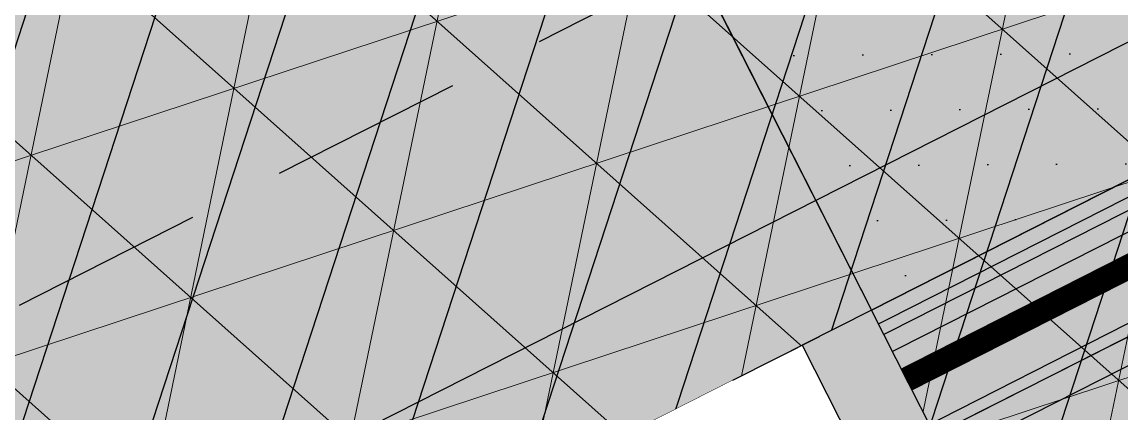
# Model space of a CAD drawing. Header units: metres. Extents: x 678805 to 1359287, y 2747329 to 5497370.
# Drawn here: x 679884.574 to 679885.988, y 2748645.645 to 2748646.148 of the extents above; entities that cross this region are included whole.
import ezdxf

# ---------------------------------------------------------------- set-up
doc = ezdxf.new("R2010")
doc.units = ezdxf.units.M
doc.linetypes.add('XREF_MON_BUILDINGS$0$Dash_2_', pattern=[0.25, 0.125, -0.125])
doc.linetypes.add('XREF_MON_BUILDINGS$0$RAYITAS', pattern=[0.375, 0.25, -0.125])
for name, color, linetype in [('00_XREF_MON_HSC_PAVEMENT', 7, 'Continuous'), ('00_XREF_TWQ_BUILDINGS', 7, 'Continuous'), ('XREF_MON_BUILDINGS$0$00-Modulos DEFINIDOS', 7, 'Continuous'), ('XREF_MON_BUILDINGS$0$02-H-INST', 252, 'Continuous'), ('XREF_MON_BUILDINGS$0$02-KH-02-Prayer Room', 93, 'Continuous'), ('XREF_MON_BUILDINGS$0$02-L-01_Struture aux', 4, 'Continuous'), ('XREF_MON_BUILDINGS$0$02-L-06_Plan Change', 252, 'Continuous'), ('XREF_MON_BUILDINGS$0$02-L-Insulation', 252, 'Continuous'), ('XREF_MON_BUILDINGS$0$02-L-INT Panel', 5, 'Continuous'), ('XREF_MON_BUILDINGS$0$02-L-Projection 2', 8, 'Continuous'), ('XREF_MON_BUILDINGS$0$COTAUX', 7, 'Continuous')]:
    doc.layers.add(name, color=color, linetype=linetype)
doc.layers.add('XREF_MON_BUILDINGS$0$0-WIPEOUTS', color=7, linetype='Continuous', true_color=0xffffff)
doc.layers.add('XREF_MON_BUILDINGS$0$02-L-06_Walls HATCH 01', color=9, linetype='Continuous', true_color=0x808080)
doc.layers.add('XREF_MON_BUILDINGS$0$00-AUX STRUCTURE', color=3, linetype='Continuous', plot=False)
doc.layers.add('XREF_MON_BUILDINGS$0$00_AUX', color=3, linetype='Continuous', plot=False)
doc.layers.add('XREF_MON_HSC_PAVEMENT$0$03-TR-Pavement_05_Precast irregular Concrete Blocks_Open Joint', color=7, linetype='Continuous', lineweight=5, true_color=0x82ae7e)
doc.layers.add('XREF_MON_HSC_PAVEMENT$0$03-TR-Pavement_07_Precast irregular Concrete Blocks', color=7, linetype='Continuous', lineweight=5, true_color=0xb3b3b3)
doc.styles.add('XREF_MON_BUILDINGS$0$E100', font='verdana.ttf', dxfattribs={"height": 0.18})
doc.linetypes.add('XREF_MON_BUILDINGS$0$BATTING', pattern='A,0.0001,-0.1,[134,ltypeshp.shx,S=0.1,R=0,X=-0.1,Y=0],-0.2,[134,ltypeshp.shx,S=0.1,R=180,X=0.1,Y=0],-0.1', length=0.4001)
doc.dimstyles.new('XREF_MON_BUILDINGS$0$E100', dxfattribs={"dimscale": 0.03, "dimtxt": 12, "dimasz": 0.5, "dimexe": 0.1, "dimexo": 1, "dimgap": 4, "dimtad": 1, "dimzin": 0, "dimdsep": 46, "dimtxsty": 'XREF_MON_BUILDINGS$0$E100', "dimblk1": 'XREF_MON_BUILDINGS$0$LINCOT200', "dimblk2": 'XREF_MON_BUILDINGS$0$LINCOT200', "dimsah": 1, "dimcen": 0.1, "dimdle": 0.1, "dimse1": 1, "dimse2": 1, "dimclrt": 256, "dimadec": 0, "dimazin": 0, "dimtfac": 0.01538461538461539, "dimtofl": 0, "dimtmove": 0, "dimatfit": 3, "dimldrblk": 'XREF_MON_BUILDINGS$0$LINCOT200', "dimfxl": 1, "dimtolj": 1, "dimtzin": 0, "dimarcsym": 0})

# ---------------------------------------------------------------- blocks, each defined once
blk = doc.blocks.new('XREF_MON_BUILDINGS$0$LINCOT200')
for p, q in [((0, -9.999961704014428), (0, 10.00003829598555)), ((3.694822225952521e-13, 3.829598557558711e-05), (10.00000000000051, 3.829598557558711e-05))]:
    blk.add_line(p, q)
at = {"const_width": 1.875}
blk.add_lwpolyline([(3.535533801624467, -3.535495714255788), (-3.535533950636761, 3.535572157214077)], dxfattribs=at)
at = {"layer": 'XREF_MON_BUILDINGS$0$COTAUX'}
blk.add_line((0, 0), (-1.249999999999915, 0), dxfattribs=at)
blk = doc.blocks.new('*D90')
at = {"layer": 'DEFPOINTS', "color": 0, "transparency": 16777216}
for p in [(119.6986085125246, -56.82058442011478), (120.1565622668715, -56.82058442011478), (119.6986085111276, -61.62058442039418)]:
    blk.add_point(p, dxfattribs=at)
at = {"layer": 'XREF_MON_BUILDINGS$0$00_AUX', "color": 0, "lineweight": -2, "transparency": 16777216}
blk.add_line((120.1565622668715, -61.60558442039406), (120.1565622668715, -56.83558442011466), dxfattribs=at)
at = {"layer": 'XREF_MON_BUILDINGS$0$00_AUX', "color": 0, "lineweight": -2, "transparency": 16777216, "xscale": 0.015, "yscale": 0.015, "zscale": 0.015}
for p, rotation in [((120.1565622668715, -56.82058442011466), 90.00000000000006), ((120.1565622668715, -61.62058442039406), 270.0000000000001)]:
    blk.add_blockref('XREF_MON_BUILDINGS$0$LINCOT200', p, dxfattribs=dict(at, rotation=rotation))
at = {"layer": 'XREF_MON_BUILDINGS$0$00_AUX', "transparency": 16777216, "insert": (119.9424521258373, -59.22058442025437), "char_height": 0.18, "attachment_point": 5, "rotation": 90.00000000000006, "style": 'XREF_MON_BUILDINGS$0$E100'}
blk.add_mtext('\\A1;4.80', dxfattribs=at)
blk = doc.blocks.new('XREF_MON_BUILDINGS$0$modul 28 ulma')
at = {"layer": 'XREF_MON_BUILDINGS$0$02-L-01_Struture aux', "linetype": 'Continuous'}
for p, q in [((0.1850273918976821, 4.520003940447721), (0.1850273918976821, 0.2800039404477284)), ((0.2150273918970864, 4.520003940447721), (0.2150273918970864, 0.2800039404477284))]:
    blk.add_line(p, q, dxfattribs=at)
for points in [[(0.1850273918850061, 1.237537783167803), (0.1850273918913441, 1.275003940458881), (0.1350273918913327, 1.275003940458881), (0.1350273918913611, 1.237537783167803), (0.1400273918913566, 1.237537783167803), (0.1400273918913282, 1.270003940458857), (0.180027391890496, 1.270003940458857), (0.1800273918850106, 1.237537783160186), (0.1850273918850061, 1.237537783160186)], [(0.2150273919097625, 1.237537783167803), (0.2150273919034245, 1.275003940458881), (0.2650273919034358, 1.275003940458881), (0.2650273919034074, 1.237537783167803), (0.260027391903412, 1.237537783167803), (0.2600273919034404, 1.270003940458857), (0.2200273919042726, 1.270003940458857), (0.220027391909758, 1.237537783160186), (0.2150273919097625, 1.237537783160186)]]:
    blk.add_lwpolyline(points, dxfattribs=at)
at = {"layer": 'XREF_MON_BUILDINGS$0$02-L-Insulation', "linetype": 'XREF_MON_BUILDINGS$0$BATTING', "ltscale": 0.08}
blk.add_line((0.08666075814691553, 0.08663730668886907), (0.08666075814905091, 4.705362389799463), dxfattribs=at)
at = {"layer": 'XREF_MON_BUILDINGS$0$02-L-Insulation', "linetype": 'XREF_MON_BUILDINGS$0$BATTING', "ltscale": 0.04}
blk.add_line((0.2400273919038565, 0.2850039404392897), (0.2400273919038565, 4.525003940439283), dxfattribs=at)
at = {"layer": 'XREF_MON_BUILDINGS$0$02-L-INT Panel', "linetype": 'Continuous'}
for p, q in [((0.1200273918973718, 4.520003940439266), (0.1200273918976844, 0.2800039404392658)), ((0.1200273918995922, 0.2800039404395714), (0.120027391901549, 4.520003940443156)), ((0.1350273918976708, 4.520003940439266), (0.1350273918976708, 0.2800039404392658)), ((0.2650273918995421, 4.520003940439266), (0.2650273918995421, 0.2800039404392658)), ((0.280027391897681, 4.520003940439266), (0.280027391897681, 0.2800039404392658)), ((0.300027391897681, 4.500003940439247), (0.300027391897681, 0.3000039404392449))]:
    blk.add_line(p, q, dxfattribs=at)
blk = doc.blocks.new('XREF_MON_BUILDINGS$0$Kiosk door')
at = {"linetype": 'XREF_MON_BUILDINGS$0$Dash_2_'}
blk.add_wipeout([(-0.3650003588485287, -0.20273887368162846), (-0.3649995805811452, 0.09726091754812582), (0.834999707727285, 0.09726091754812582), (0.8349996411514713, -0.20273888156785946)], dxfattribs=at).dxf.layer = 'XREF_MON_BUILDINGS$0$0-WIPEOUTS'
at = {"layer": 'XREF_MON_BUILDINGS$0$02-L-06_Walls HATCH 01', "linetype": 'Continuous'}
h = blk.add_hatch(color=256, dxfattribs=at)
h.dxf.hatch_style = 1
h.paths.add_polyline_path([(0.8349997775229442, 0.09726260458085129), (0.7350005010742805, 0.09726468567793631), (0.7350005714583424, -0.1827374759855043), (0.8349998004780701, -0.1827409063021986)])
h.paths.add_polyline_path([(-0.2649995567047153, 0.09726103613911455), (-0.3649998889106872, 0.09726103613911455), (-0.3649999365919983, -0.1827395266227524), (-0.2649996043860263, -0.1827395266227524)])
at = {"linetype": 'Continuous'}
blk.add_lwpolyline([(-0.3649999363518257, 0.09726091754812596), (-0.2649995805807295, 0.09726091754812596), (-0.2649996471565431, -0.1827395200508933), (-0.3650000029276393, -0.1827395200508933)], close=True, dxfattribs=at)
at = {"layer": 'XREF_MON_BUILDINGS$0$02-L-06_Plan Change', "linetype": 'XREF_MON_BUILDINGS$0$Dash_2_'}
blk.add_lwpolyline([(0.8349997077205344, 0.09726376371885229), (-0.3649999363518257, 0.09726091754812596)], dxfattribs=at)
blk = doc.blocks.new('XREF_MON_BUILDINGS$0$A$C2A062E35')
at = {"layer": 'XREF_MON_BUILDINGS$0$00-AUX STRUCTURE', "linetype": 'Continuous', "const_width": 0.03}
blk.add_lwpolyline([(1.674476520681198, 5.280288278702947), (1.674476520676793, 1.040288278699052)], dxfattribs=at)
at = {"layer": 'XREF_MON_BUILDINGS$0$02-L-Projection 2', "linetype": 'XREF_MON_BUILDINGS$0$RAYITAS'}
blk.add_lwpolyline([(2.275856512836299, 4.760284132988701), (5.475856512836302, 4.760284132988701), (5.475856512836302, 1.560284132988713), (2.275856512836299, 1.560284132988713)], close=True, dxfattribs=at)
at = {"linetype": 'Continuous'}
blk.add_blockref('XREF_MON_BUILDINGS$0$modul 28 ulma', (1.47460393163316, 0.7602801925535232), dxfattribs=at)
at = {"layer": 'XREF_MON_BUILDINGS$0$02-L-06_Walls HATCH 01', "linetype": 'Continuous', "xscale": -1, "rotation": 270}
blk.add_blockref('XREF_MON_BUILDINGS$0$Kiosk door', (1.677370405982714, 2.32528181506899), dxfattribs=at)
at = {"layer": 'XREF_MON_BUILDINGS$0$02-H-INST', "linetype": 'Continuous'}
h = blk.add_hatch(dxfattribs=at)
h.set_pattern_fill('DOTS', color=256, scale=0.05)
h.set_pattern_definition([(0, (-70.28158553912375, 80.99773827102872), (0.0396875, 0.079375), [0, -0.079375])])
h.paths.add_polyline_path([(5.974631323535936, 1.960281961726653), (1.774631323529245, 1.960281961730703), (1.774631323530841, 1.060284132992768), (5.974877046741401, 1.060457397400077)])
at = {"layer": 'XREF_MON_BUILDINGS$0$00_AUX', "linetype": 'Continuous'}
blk.add_lwpolyline([(5.974631323535936, 1.960281961726653), (1.774631323529245, 1.960281961730703), (1.774631323530841, 1.060284132992768), (5.974877046741401, 1.060457397400077)], close=True, dxfattribs=at)
at = {"layer": 'XREF_MON_BUILDINGS$0$02-H-INST', "linetype": 'Continuous'}
blk.add_line((5.974631323534341, 1.960282044740191), (1.77463132353084, 1.960281878717165), dxfattribs=at)
blk = doc.blocks.new('XREF_MON_HSC_PAVEMENT')
at = {"layer": 'XREF_MON_HSC_PAVEMENT$0$03-TR-Pavement_05_Precast irregular Concrete Blocks_Open Joint'}
h = blk.add_hatch(dxfattribs=at)
h.set_pattern_fill('SWAMP', color=256, scale=0.01)
h.set_pattern_definition([(0, (0, 0), (0.127, 0.219970452362), [0.03175, -0.22225]), (90, (0.015875, 0), (-0.127, 0.219970452362), [0.015875, -0.424065904724]), (90, (0.01984375, 0), (-0.127, 0.219970452362), [0.0127, -0.427240904724]), (90, (0.01190625, 0), (-0.127, 0.219970452362), [0.0127, -0.427240904724]), (59.99999999999999, (0.0238125, 0), (-0.1269999998274466, 0.2199704524616237), [0.01016, -0.24384]), (120, (0.0079375, 0), (-0.2539999998274466, 9.962377589545213e-11), [0.01016, -0.24384])])
h.paths.add_polyline_path([(679859.1736075989, 2748650.112794552), (679870.7641582047, 2748631.529695605), (679892.2662281827, 2748641.761377243), (679884.3377472018, 2748658.423227134)])
at = {"layer": 'XREF_MON_HSC_PAVEMENT$0$03-TR-Pavement_07_Precast irregular Concrete Blocks', "linetype": 'Continuous'}
h = blk.add_hatch(dxfattribs=at)
h.set_pattern_fill('NET3', color=256, scale=0.075, angle=78.3)
h.set_pattern_definition([(78.3, (679859.1790499991, 2748650.114591902), (-0.2331774317793079, 0.04828872470676953), []), (138.3, (679859.1790499991, 2748650.114591902), (-0.1584079782020697, -0.1777932171567088), []), (198.3, (679859.1790499991, 2748650.114591902), (0.07476945357723823, -0.2260819418634784), [])])
h.paths.add_polyline_path([(679890.6371556517, 2748657.342844426), (679920.741844742, 2748667.285371205), (679924.2530223433, 2748656.64994519), (679938.8734504285, 2748663.617619418), (679932.6085180747, 2748673.736520523), (679919.9871595924, 2748669.569707189), (679919.80053409, 2748670.134812573), (679859.1738532959, 2748650.112875693), (679870.7641582038, 2748631.529695605), (679895.3042574044, 2748643.207013012)])
blk = doc.blocks.new('XREF_MON_BUILDINGS$0$modulo kiosco')
h = blk.add_hatch()
h.set_pattern_fill('ANSI31', color=256, scale=0.05000000000000005, angle=-115.44788826169)
h.set_pattern_definition([(315.0000000069122, (119.6986085125245, -56.82058442011476), (0.1122532014998222, 0.1122532015269069), [])])
h.paths.add_polyline_path([(119.6986085092649, -61.62058442039415), (119.6986085125245, -57.12058442085981), (119.6986085125245, -56.82058442011476), (124.4986085100099, -61.62058442388661)])
at = {"layer": 'XREF_MON_BUILDINGS$0$0-WIPEOUTS', "true_color": 0xfcfcfc}
h = blk.add_hatch(color=7, dxfattribs=at)
h.dxf.hatch_style = 1
h.paths.add_polyline_path([(119.6986085139215, -61.62058441969566), (119.6986085125245, -56.82058442011476), (124.4986085132696, -56.82058442058042), (124.4986085123383, -61.62058442132547)])
at = {"layer": 'XREF_MON_BUILDINGS$0$00_AUX', "color": 253}
dim = blk.add_linear_dim(base=(120.1565622668715, -56.82058442011478), p1=(119.6986085111275, -61.62058442039415), p2=(119.6986085125245, -56.82058442011476), angle=90, dimstyle='XREF_MON_BUILDINGS$0$E100', dxfattribs=at)
dim.commit()
dim.dimension.update_dxf_attribs({"geometry": '*D90', "text_midpoint": (119.9424521258372, -59.2205844202545)})
blk = doc.blocks.new('XREF_MON_BUILDINGS')
at = {"layer": 'XREF_MON_BUILDINGS$0$02-KH-02-Prayer Room', "linetype": 'Continuous', "rotation": 116.9053677565495}
blk.add_blockref('XREF_MON_BUILDINGS$0$modulo kiosco', (679886.087439702, 2748511.4267878), dxfattribs=at)
at = {"layer": 'XREF_MON_BUILDINGS$0$00-Modulos DEFINIDOS', "rotation": 116.9048921632765}
blk.add_blockref('XREF_MON_BUILDINGS$0$A$C2A062E35', (679888.217495378, 2748645.081921207), dxfattribs=at)

msp = doc.modelspace()

# ---------------------------------------------------------------- block references
at = {"layer": '00_XREF_MON_HSC_PAVEMENT'}
msp.add_blockref('XREF_MON_HSC_PAVEMENT', (0, 0), dxfattribs=at)

# ---------------------------------------------------------------- next in the draw order: block references
at = {"layer": '00_XREF_TWQ_BUILDINGS'}
msp.add_blockref('XREF_MON_BUILDINGS', (0, 0), dxfattribs=at)

# ---------------------------------------------------------------- next in the draw order: block references
msp.add_blockref('XREF_MON_BUILDINGS', (0, 0))

doc.saveas('drawing.dxf')
